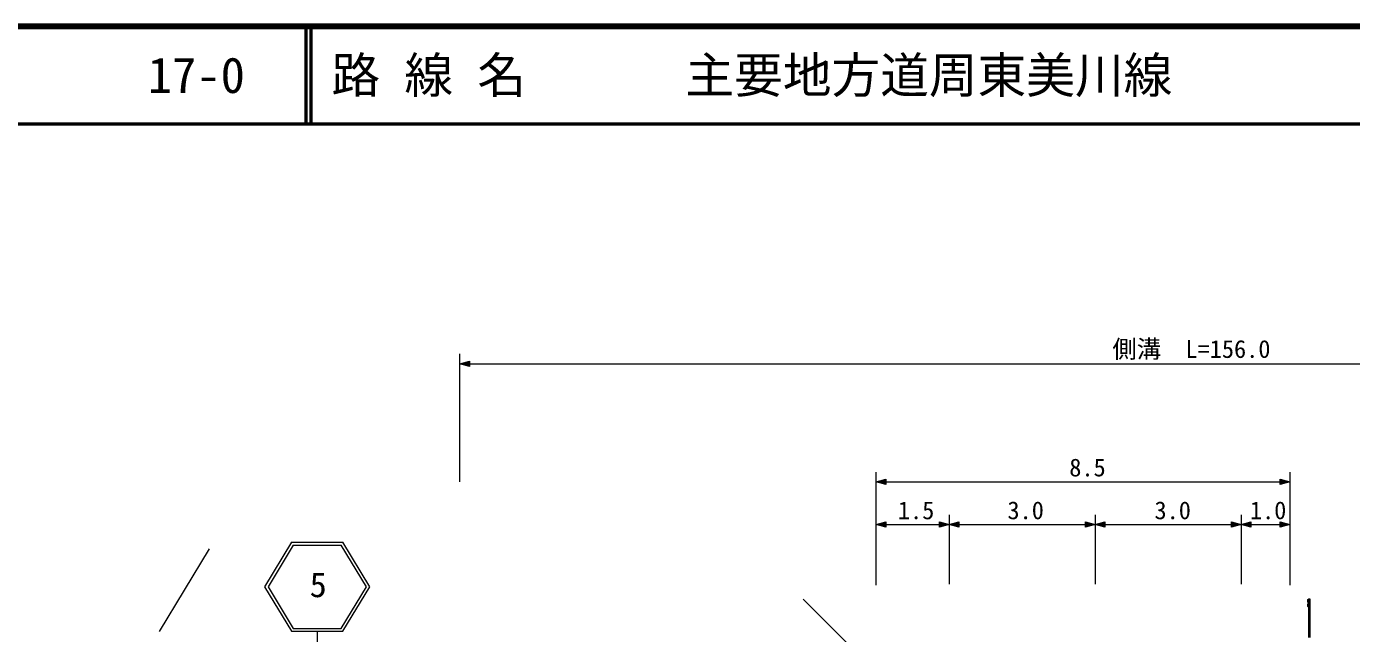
# Model space of a CAD drawing. Units: millimetres, scale not verified, with parts at other scales. Extents: x 40000 to 680000, y 20000 to 380000.
# Drawn here: x 149068 to 285132, y 317630 to 380000 of the extents above; entities that cross this region are included whole.
import ezdxf
from ezdxf.enums import TextEntityAlignment as Align

# ---------------------------------------------------------------- set-up
doc = ezdxf.new("R2010")
doc.units = ezdxf.units.MM
doc.header["$LTSCALE"] = 1000
doc.linetypes.add('CHAIN', pattern=[18.5, 12, -1.5, 3.5, -1.5])
for name, color, linetype, lineweight in [('M-BGD', 7, 'Continuous', 13), ('M-BMK', 2, 'CHAIN', 13), ('M-STR-HTXT', 7, 'Continuous', 13), ('M-STR-STRC', 7, 'Continuous', 13), ('M-TTL', 2, 'Continuous', 140), ('M-TTL-LINE', 7, 'Continuous', 50)]:
    doc.layers.add(name, color=color, linetype=linetype, lineweight=lineweight)
doc.layers.add('M-TTL-TXT', color=7, linetype='Continuous')
doc.styles.add('ＭＳ ゴシック', font='')
doc.styles.get('ＭＳ ゴシック').set_extended_font_data('MS Gothic')

msp = doc.modelspace()

# ---------------------------------------------------------------- linework, layer by layer
at = {"layer": 'M-BGD'}
for p, q in [((233807, 316170), (228807, 321170)), ((280653, 321118), (280761, 321208)), ((280653, 320848), (280653, 321118)), ((280761, 317208), (280761, 321208)), ((280761, 321208), (280861, 321208)), ((280861, 321208), (280861, 317208)), ((280761, 320758), (280653, 320848)), ((280653, 320668), (280761, 320758)), ((280653, 320398), (280653, 320668)), ((280761, 320308), (280653, 320398))]:
    msp.add_line(p, q, dxfattribs=at)
at = {"layer": 'M-BMK'}
msp.add_line((153189, 301989), (167852, 326320), dxfattribs=at)
at = {"layer": 'M-STR-HTXT'}
for p, q in [((193552, 333205), (193552, 346359)), ((193552, 345341), (194552, 345626)), ((194552, 345626), (194552, 345056)), ((193552, 345341), (341240, 345341)), ((194552, 345056), (193552, 345341)), ((193832, 345341), (194512, 345545)), ((194512, 345138), (193832, 345341)), ((193992, 345341), (194472, 345463)), ((194472, 345219), (193992, 345341)), ((194232, 345341), (194432, 345382)), ((194432, 345300), (194232, 345341)), ((194432, 345382), (194432, 345300)), ((194472, 345463), (194472, 345219)), ((194512, 345545), (194512, 345138)), ((236307, 322586), (236307, 334222)), ((236307, 333222), (237307, 333502)), ((236587, 333222), (237267, 333422)), ((237267, 333422), (237267, 333022)), ((237307, 333502), (237307, 332942)), ((277807, 332942), (277807, 333502)), ((277807, 333502), (278807, 333222)), ((277847, 333022), (277847, 333422)), ((277847, 333422), (278527, 333222)), ((278807, 334222), (278807, 322586)), ((236307, 333222), (278807, 333222)), ((237307, 332942), (236307, 333222)), ((237267, 333022), (236587, 333222)), ((236747, 333222), (237227, 333342)), ((237227, 333102), (236747, 333222)), ((236987, 333222), (237187, 333262)), ((237187, 333182), (236987, 333222)), ((237187, 333262), (237187, 333182)), ((237227, 333342), (237227, 333102)), ((278807, 333222), (277807, 332942)), ((278527, 333222), (277847, 333022)), ((277887, 333102), (277887, 333342)), ((277887, 333342), (278367, 333222)), ((278367, 333222), (277887, 333102)), ((277927, 333182), (277927, 333262)), ((277927, 333262), (278127, 333222)), ((278127, 333222), (277927, 333182)), ((243807, 329823), (243807, 322694)), ((258807, 329823), (258807, 322694)), ((273807, 329823), (273807, 322694)), ((236307, 328823), (237307, 329103)), ((236307, 328823), (243807, 328823)), ((237307, 328543), (236307, 328823)), ((236587, 328823), (237267, 329023)), ((237267, 328623), (236587, 328823)), ((236747, 328823), (237227, 328943)), ((237227, 328703), (236747, 328823)), ((236987, 328823), (237187, 328863)), ((237187, 328783), (236987, 328823)), ((237187, 328863), (237187, 328783)), ((237227, 328943), (237227, 328703)), ((237267, 329023), (237267, 328623)), ((237307, 329103), (237307, 328543)), ((242807, 328543), (242807, 329103)), ((242807, 329103), (243807, 328823)), ((243807, 328823), (242807, 328543)), ((242847, 328623), (242847, 329023)), ((242847, 329023), (243527, 328823)), ((243527, 328823), (242847, 328623)), ((242887, 328703), (242887, 328943)), ((242887, 328943), (243367, 328823)), ((243367, 328823), (242887, 328703)), ((242927, 328783), (242927, 328863)), ((242927, 328863), (243127, 328823)), ((243127, 328823), (242927, 328783)), ((243807, 328823), (244807, 329103)), ((243807, 328823), (258807, 328823)), ((244807, 328543), (243807, 328823)), ((244087, 328823), (244767, 329023)), ((244767, 328623), (244087, 328823)), ((244247, 328823), (244727, 328943)), ((244727, 328703), (244247, 328823)), ((244487, 328823), (244687, 328863)), ((244687, 328783), (244487, 328823)), ((244687, 328863), (244687, 328783)), ((244727, 328943), (244727, 328703)), ((244767, 329023), (244767, 328623)), ((244807, 329103), (244807, 328543)), ((257807, 328543), (257807, 329103)), ((257807, 329103), (258807, 328823)), ((258807, 328823), (257807, 328543)), ((257847, 328623), (257847, 329023)), ((257847, 329023), (258527, 328823)), ((258527, 328823), (257847, 328623)), ((257887, 328703), (257887, 328943)), ((257887, 328943), (258367, 328823)), ((258367, 328823), (257887, 328703)), ((257927, 328783), (257927, 328863)), ((257927, 328863), (258127, 328823)), ((258127, 328823), (257927, 328783)), ((258807, 328823), (259807, 329103)), ((258807, 328823), (273807, 328823)), ((259807, 328543), (258807, 328823)), ((259087, 328823), (259767, 329023)), ((259767, 328623), (259087, 328823)), ((259247, 328823), (259727, 328943)), ((259727, 328703), (259247, 328823)), ((259487, 328823), (259687, 328863)), ((259687, 328783), (259487, 328823)), ((259687, 328863), (259687, 328783)), ((259727, 328943), (259727, 328703)), ((259767, 329023), (259767, 328623)), ((259807, 329103), (259807, 328543)), ((272807, 328543), (272807, 329103)), ((272807, 329103), (273807, 328823)), ((273807, 328823), (272807, 328543)), ((272847, 328623), (272847, 329023)), ((272847, 329023), (273527, 328823)), ((273527, 328823), (272847, 328623)), ((272887, 328703), (272887, 328943)), ((272887, 328943), (273367, 328823)), ((273367, 328823), (272887, 328703)), ((272927, 328783), (272927, 328863)), ((272927, 328863), (273127, 328823)), ((273127, 328823), (272927, 328783)), ((273807, 328823), (274807, 329103)), ((273807, 328823), (278807, 328823)), ((274807, 328543), (273807, 328823)), ((274087, 328823), (274767, 329023)), ((274767, 328623), (274087, 328823)), ((274247, 328823), (274727, 328943)), ((274727, 328703), (274247, 328823)), ((274487, 328823), (274687, 328863)), ((274687, 328783), (274487, 328823)), ((274687, 328863), (274687, 328783)), ((274727, 328943), (274727, 328703)), ((274767, 329023), (274767, 328623)), ((274807, 329103), (274807, 328543)), ((277807, 328543), (277807, 329103)), ((277807, 329103), (278807, 328823)), ((278807, 328823), (277807, 328543)), ((277847, 328623), (277847, 329023)), ((277847, 329023), (278527, 328823)), ((278527, 328823), (277847, 328623)), ((277887, 328703), (277887, 328943)), ((277887, 328943), (278367, 328823)), ((278367, 328823), (277887, 328703)), ((277927, 328783), (277927, 328863)), ((277927, 328863), (278127, 328823)), ((278127, 328823), (277927, 328783))]:
    msp.add_line(p, q, dxfattribs=at)
at = {"layer": 'M-STR-STRC'}
for p, q in [((176284, 327015), (173521, 322435)), ((176452, 326710), (173873, 322435)), ((176284, 327015), (181555, 327015)), ((176452, 326710), (181387, 326710)), ((183967, 322435), (181387, 326710)), ((184319, 322435), (181555, 327015)), ((173521, 322435), (176284, 317855)), ((173873, 322435), (176452, 318160)), ((181387, 318160), (183967, 322435)), ((181555, 317855), (184319, 322435)), ((176284, 317855), (181555, 317855)), ((176452, 318160), (181387, 318160)), ((178920, 317855), (178920, 315819))]:
    msp.add_line(p, q, dxfattribs=at)
at = {"layer": 'M-TTL'}
msp.add_line((680000, 380000), (40000, 380000), dxfattribs=at)
at = {"layer": 'M-TTL-LINE'}
for p, q in [((177750, 380000), (177750, 370000)), ((178250, 380000), (178250, 370000)), ((40000, 370000), (680000, 370000))]:
    msp.add_line(p, q, dxfattribs=at)

# ---------------------------------------------------------------- texts
at = {"layer": 'M-STR-HTXT', "style": 'ＭＳ ゴシック'}
for s, p in [('側溝\u3000L=156.0', (260580, 345398)), ('8.5', (256151, 333222)), ('1.5', (238551, 328823)), ('3.0', (249801, 328823)), ('3.0', (264901, 328823)), ('1.0', (274701, 328823))]:
    msp.add_text(s, height=1833, dxfattribs=at).set_placement(p, align=Align.BOTTOM_LEFT)
at = {"layer": 'M-STR-STRC', "style": 'ＭＳ ゴシック'}
msp.add_text('5', height=2566, dxfattribs=at).set_placement((178150, 320597), align=Align.BOTTOM_LEFT)
at = {"layer": 'M-TTL-TXT', "style": 'ＭＳ ゴシック'}
for s, p in [('路 線 名', (180380, 375000)), ('主要地方道周東美川線', (216734, 375000)), ('17-0', (161521, 375000))]:
    msp.add_text(s, height=3666, dxfattribs=at).set_placement(p, align=Align.MIDDLE_LEFT)

doc.saveas('drawing.dxf')
